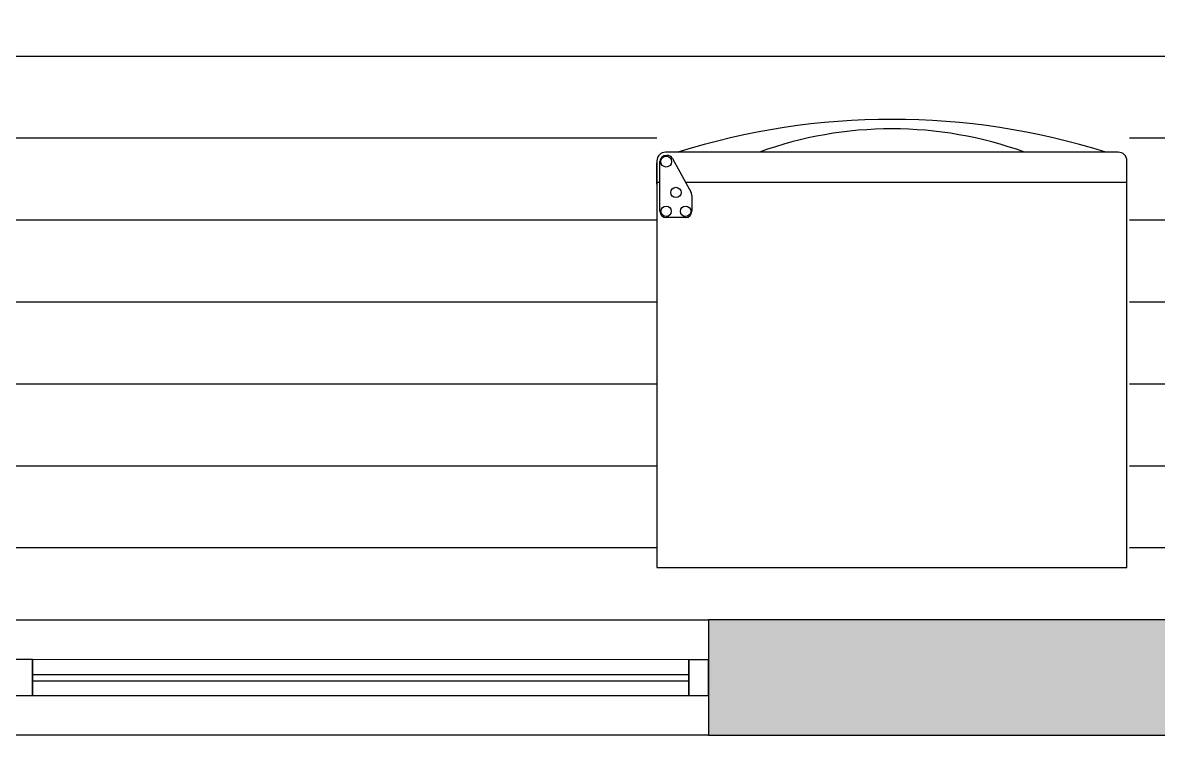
# Model space of a CAD drawing. Header units: metres. Extents: x 113 to 8702, y -1158 to 1243.
# Drawn here: x 5910.858 to 5912.415, y -734.77 to -733.794 of the extents above; entities that cross this region are included whole.
import ezdxf

# ---------------------------------------------------------------- set-up
doc = ezdxf.new("R2010")
doc.units = ezdxf.units.M
doc.header["$MEASUREMENT"] = 0
for name, color, linetype in [('freecads.com', 7, 'Continuous'), ('OPENINGS', 7, 'Continuous'), ('PINK', 6, 'Continuous'), ('YELLOW', 2, 'Continuous')]:
    doc.layers.add(name, color=color, linetype=linetype)

# ---------------------------------------------------------------- blocks, each defined once
blk = doc.blocks.new('fridge')
at = {"layer": 'freecads.com', "color": 22}
for p, q in [((-57.7136, -45.3083), (-58.4982, -45.3083)), ((-57.7136, -45.3083), (-58.4982, -45.3083)), ((-58.5132, -45.3233), (-58.5132, -45.3602)), ((-58.5132, -45.3233), (-58.5132, -46.0279)), ((-58.5132, -45.3637), (-58.5132, -45.3268)), ((-58.508, -45.4108), (-58.508, -45.3246)), ((-58.4973, -45.3139), (-58.4958, -45.3139)), ((-58.4865, -45.3194), (-58.4541, -45.3784)), ((-57.6986, -45.3602), (-57.6986, -45.3233)), ((-57.6986, -46.0279), (-57.6986, -45.3233)), ((-58.5132, -45.3602), (-58.508, -45.3602)), ((-58.4641, -45.3602), (-57.6986, -45.3602)), ((-58.4528, -45.3836), (-58.4528, -45.4108)), ((-58.4635, -45.4215), (-58.4973, -45.4215)), ((-58.5132, -46.0279), (-57.6986, -46.0279))]:
    blk.add_line(p, q, dxfattribs=at)
for centre, radius in [((-58.4973, -45.3246), 0.00948), ((-58.4804, -45.3781), 0.009), ((-58.4973, -45.4108), 0.009), ((-58.4635, -45.4108), 0.009)]:
    blk.add_circle(centre, radius, dxfattribs=at)
for centre, radius, start, end in [((-58.1059, -46.4885), 1.2371, 72.5546, 107.4454), ((-58.1059, -45.942), 0.6741, 70.077, 109.923), ((-58.4982, -45.3233), 0.015, 90, 180), ((-58.4982, -45.3233), 0.015, 90, 180), ((-57.7136, -45.3233), 0.015, 360, 90), ((-57.7136, -45.3233), 0.015, 360, 90), ((-58.4973, -45.3246), 0.0107, 90, 180), ((-58.4958, -45.3246), 0.0107, 28.7406, 90), ((-58.4635, -45.3836), 0.0107, 360, 28.7406), ((-58.4973, -45.4108), 0.0107, 180, 270), ((-58.4635, -45.4108), 0.0107, 270, 360)]:
    blk.add_arc(centre, radius, start, end, dxfattribs=at)

msp = doc.modelspace()

# ---------------------------------------------------------------- hatches: boundary and pattern name
at = {"layer": 'YELLOW'}
h = msp.add_hatch(color=97, dxfattribs=at)
h.dxf.hatch_style = 1
h.paths.add_polyline_path([(5914.3723, -732.0261), (5914.3196, -732.0261), (5913.6081, -732.0261), (5913.6081, -732.1842), (5914.1615, -732.1842), (5914.1615, -732.828), (5914.1761, -732.828, -0.001129), (5914.1813, -732.828), (5914.3196, -732.828), (5914.3196, -732.1842), (5914.3723, -732.1842)])
h.paths.add_polyline_path([(5914.3196, -733.9798), (5914.1813, -733.9798), (5914.1813, -733.9798), (5914.1813, -733.9798), (5914.1813, -733.9798), (5914.1615, -733.9798), (5914.1615, -734.6123), (5911.7985, -734.6123), (5911.7985, -734.7705), (5914.3196, -734.7705)])
h = msp.add_hatch(dxfattribs=at)
h.set_pattern_fill('ANSI31', color=15, scale=0.8983, angle=315)
h.set_pattern_definition([(0, (0.55346, 22.75361), (3e-17, 0.1122875), [])])
edge = h.paths.add_edge_path()
edge.add_line((5914.1615, -732.8281), (5914.1615, -732.7752))
edge.add_line((5914.1615, -732.7752), (5913.6081, -732.7752))
edge.add_line((5913.6081, -732.7752), (5913.6081, -732.6586))
edge.add_line((5913.6081, -732.6586), (5912.9961, -732.6586))
edge.add_line((5912.9961, -732.6586), (5912.9961, -732.7477))
edge.add_line((5912.9961, -732.7477), (5913.0178, -732.7477))
edge.add_line((5913.0178, -732.7477), (5912.9961, -732.7923))
edge.add_line((5912.9961, -732.7923), (5912.9743, -732.7477))
edge.add_line((5912.9743, -732.7477), (5912.9961, -732.7477))
edge.add_line((5912.9961, -732.7477), (5912.9961, -732.6586))
edge.add_line((5912.9961, -732.6586), (5912.3546, -732.6586))
edge.add_line((5912.3546, -732.6586), (5912.3546, -732.764))
edge.add_line((5912.3546, -732.764), (5911.7958, -732.764))
edge.add_line((5911.7958, -732.764), (5911.7958, -732.7851))
edge.add_line((5911.7958, -732.7851), (5911.8801, -732.7851))
edge.add_line((5911.8801, -732.7851), (5911.8801, -732.8062))
edge.add_line((5911.8801, -732.8062), (5911.3322, -732.8062))
edge.add_line((5911.3322, -732.8062), (5911.3322, -732.7851))
edge.add_line((5911.3322, -732.7851), (5911.4165, -732.7851))
edge.add_line((5911.4165, -732.7851), (5911.4165, -732.764))
edge.add_line((5911.4165, -732.764), (5910.8578, -732.764))
edge.add_arc((5910.8578, -732.7772), 0.0132, 90, 180.0005)
edge.add_line((5910.8446, -732.7772), (5910.8446, -734.6123))
edge.add_line((5910.8446, -734.6123), (5911.7985, -734.6123))
edge.add_line((5911.7985, -734.6123), (5914.1615, -734.6123))
edge.add_line((5914.1615, -734.6123), (5914.1615, -733.9795))
edge.add_line((5914.1615, -733.9795), (5914.1484, -733.9793))
edge.add_line((5914.1484, -733.9793), (5913.0625, -733.9626))
edge.add_line((5913.0625, -733.9626), (5913.0625, -733.9626))
edge.add_line((5913.0625, -733.9626), (5913.028, -733.9621))
edge.add_arc((5914.1787, -733.9788), 1.1508, 90.8568, 179.1691, ccw=False)
h.paths.add_polyline_path([(5912.3753, -733.8904), (5912.3753, -734.5388), (5911.7276, -734.5388), (5911.7276, -733.8904), (5912.2881, -733.8904), (5912.2881, -733.8709), (5912.3555, -733.8709), (5912.3555, -733.8904)], flags=16)
h.paths.add_polyline_path([(5912.3585, -733.9073), (5912.3585, -734.5219), (5911.8229, -734.5219), (5911.8229, -733.9073)], flags=0)
h.paths.add_polyline_path([(5913.6382, -734.0635), (5913.6382, -734.5332), (5912.458, -734.5332), (5912.458, -734.0635)], flags=16)
h.paths.add_polyline_path([(5913.6122, -734.0895), (5913.6122, -734.5072), (5912.484, -734.5072), (5912.484, -734.0895)], flags=0)
edge = h.paths.add_edge_path(flags=16)
edge.add_arc((5913.9158, -734.3563), 0.1795, 0, 360)

# ---------------------------------------------------------------- linework, layer by layer
at = {"layer": 'PINK', "color": 1}
for p, q in [((5910.8446, -734.6123), (5911.7985, -734.6123)), ((5911.7985, -734.7705), (5910.8446, -734.7705))]:
    msp.add_line(p, q, dxfattribs=at)
at = {"layer": 'PINK'}
msp.add_line((5911.7985, -734.6123), (5911.7985, -734.7705), dxfattribs=at)
at = {"layer": 'PINK', "color": 3}
for p, q in [((5910.8719, -734.687), (5911.7712, -734.687)), ((5910.8719, -734.6958), (5911.7712, -734.6958))]:
    msp.add_line(p, q, dxfattribs=at)
at = {"layer": 'PINK', "color": 6}
msp.add_lwpolyline([(5914.1615, -734.6123), (5911.7985, -734.6123), (5911.7985, -734.7705), (5914.3196, -734.7705), (5914.3196, -733.9798), (5914.1615, -733.9798), (5914.1615, -734.6123), (5914.1615, -733.9795)], dxfattribs=at)
at = {"layer": 'PINK', "color": 3}
for points in [[(5910.8719, -734.6668), (5910.8446, -734.6668), (5910.8446, -734.7159), (5910.8719, -734.7159)], [(5910.8719, -734.6668), (5910.8719, -734.7159), (5911.7712, -734.716), (5911.7712, -734.6669)], [(5911.7985, -734.6669), (5911.7712, -734.6669), (5911.7712, -734.716), (5911.7985, -734.716)]]:
    msp.add_lwpolyline(points, close=True, dxfattribs=at)

# ---------------------------------------------------------------- block references
at = {"layer": 'OPENINGS', "color": 1, "xscale": 0.7907805694420138, "yscale": 0.7907805694420138, "zscale": 0.7907805694420138}
msp.add_blockref('fridge', (5957.9988, -698.1423), dxfattribs=at)

doc.saveas('drawing.dxf')
